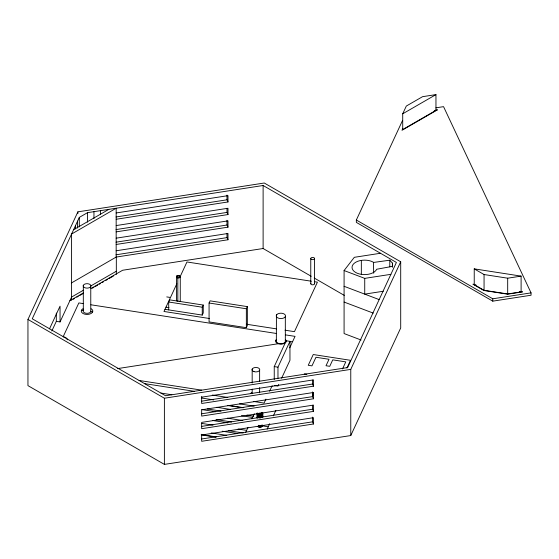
<?xml version="1.0" encoding="UTF-8"?>
<svg xmlns="http://www.w3.org/2000/svg" width="559" height="559" viewBox="0 0 559 559"><rect width="100%" height="100%" fill="white"/><g stroke="black" fill="none" stroke-linecap="round" stroke-linejoin="round"><path stroke-width="0.84" d="M257.378 426.328C258.796 427.67 262.898 427.551 262.681 425.064M313.487 392.488L312.488 396.638L313.487 398.791L201.666 416.085L201.666 409.789L313.487 392.488L313.487 398.791M27.95 319.448L77.89 211.847L264.267 183.017L400.705 261.787L400.705 327.951L350.766 435.559L164.388 464.389L27.95 385.619L27.95 319.448L164.388 398.225L350.766 369.387L400.705 261.787M79.308 217.395L32.254 318.784L165.541 395.737L347.614 367.57L396.401 262.451L263.114 185.497L87.497 212.665L79.308 217.395L79.308 226.891M49.513 328.86L60.044 306.164L60.044 321.921L56.319 321.348L51.847 330.977M60.044 321.921L71.587 297.053L83.515 290.163M63.188 336.672L78.854 302.922L83.158 303.586M176.826 283.797L163.976 311.475L209.471 318.511M179.718 277.557L186.951 261.975L311.405 281.233M168.706 309.903L168.706 302.021L169.705 299.869L203.252 305.06L203.252 312.935L202.253 315.087L164.975 309.323M202.253 315.087L202.253 307.212L203.252 305.06M209.073 303.006L210.072 300.854L247.351 306.618L247.351 325.527L246.351 327.679L209.073 321.914L209.073 303.006L246.351 308.771L247.351 306.618M274.245 379.484L274.245 366.592L286.229 340.766L289.96 341.346L289.96 360.255L281.603 378.247M245.639 432.519L247.965 427.495M251.962 418.887L254.289 413.863M277.97 378.345L277.97 367.172L289.96 341.346M265.916 399.133L264.086 403.081L253.73 401.474M269.585 391.237L272.149 385.717M289.73 347.831L295.047 336.364L285.572 334.897M402.718 113.798L406.316 106.056L422.541 96.686L435.957 94.611L435.957 110.361L402.718 129.555L402.718 113.798L435.957 94.611M278.696 384.508L277.97 386.073L274.245 385.5M435.929 107.831L443.553 106.65L531.05 292.874L531.05 295.236L492.772 301.154L356.342 222.384L356.342 220.022L402.606 120.332M402.697 128.738L401.977 130.303L437.445 109.823M267.181 429.137L269.724 423.659M273.351 415.833L275.894 410.355M342.52 368.919L345.79 361.876L332.745 359.856L329.747 366.313L326.016 365.74L329.013 359.283L315.968 357.264L311.971 365.872L308.247 365.293L313.243 354.532L350.514 360.303L346.95 367.99M276.419 315.192L276.356 340.501A4.633 2.676 0 0 0 279.269 343.596A4.633 2.676 0 0 0 284.971 342.339L285.39 341.682A4.633 2.676 0 0 0 285.293 340.298M285.46 339.565A5.297 3.061 0 0 1 285.984 341.884L285.46 342.618A5.297 3.061 0 0 1 278.221 343.736L117.271 368.647M361.086 340.012L344.085 333.562L344.085 270.542L354.322 257.308L380.476 253.262M71.587 282.875L116.167 257.07L227.988 239.769L227.988 233.473L116.167 250.767M73.585 229.728L108.865 209.359M90.97 285.859L116.321 271.227M69.896 300.693L83.459 292.867M90.991 288.514L122.631 270.249L263.114 248.517L311.209 276.286M73.082 299.344L74.571 298.478M76.807 297.192L78.295 296.326M79.79 295.466L82.774 293.748M92.466 288.151L93.954 287.291M95.442 286.432L97.678 285.139M99.174 284.279L100.662 283.413M102.15 282.554L103.646 281.694M105.882 280.401L107.37 279.542M108.865 278.682L113.337 276.097M435.594 110.193L437.25 109.934M434.28 110.626L435.957 110.361M116.167 212.958L227.988 195.657L227.988 201.96L116.167 219.261M116.027 216.976L226.989 199.808L227.988 201.96M116.167 225.563L227.988 208.262L227.988 214.565L116.167 231.866M116.027 229.581L226.989 212.413L227.988 214.565M116.167 238.169L227.988 220.868L227.988 227.171L116.167 244.465M116.027 242.18L226.989 225.018L227.988 227.171M116.027 254.785L226.989 237.617L227.988 239.769M344.085 270.542L364.734 278.375L390.888 274.329M383.292 291.253L364.734 294.125L364.734 278.375M474.235 268.865L484.059 274.539L507.684 278.193L521.107 276.118L521.107 291.875L507.684 293.95L484.059 290.296L474.235 284.622L474.235 268.865L521.107 276.118M356.342 220.022L492.772 298.792L531.05 292.874M201.666 397.183L313.487 379.882L313.487 386.185L201.666 403.486L201.666 396.45M201.666 401.18L312.488 384.033L313.487 386.185M201.666 413.779L312.488 396.638L312.488 391.908M201.666 426.384L312.488 409.237L313.487 411.389L201.666 428.69L201.666 422.387L313.487 405.086L313.487 411.389M201.666 434.993L313.487 417.692L313.487 423.995L201.666 441.296L201.666 434.259M201.666 438.99L312.488 421.842L313.487 423.995M289.457 342.01L292.657 341.521M373.691 262.43L389.784 260.194L392.383 263.072L392.628 266.322L376.696 269.249A12.543 7.239 0 0 1 359.283 273.938A12.543 7.239 0 0 1 354.308 263.219A12.543 7.239 0 0 1 373.454 262.255L373.691 273.211M474.654 284.454L472.942 284.196L483.856 290.491L507.684 294.181L522.595 291.875L520.031 291.477M474.235 284.622L475.94 284.887M519.402 291.609L521.107 291.875M314.843 281.764L317.414 282.162L294.446 331.655L284.999 330.194M176.735 275.391L179.712 275.853M166.743 296.913L169.726 297.374M168.706 302.021L202.253 307.212M165.974 307.171L168.958 307.632M246.379 324.22L276.419 328.867M90.914 304.788L276.104 333.43M81.446 310.238L83.312 310.531L83.312 285.321M92.633 311.971L90.768 311.684L90.768 286.474A3.857 2.229 0 0 0 86.037 283.748A3.857 2.229 0 0 0 84.311 287.473A3.857 2.229 0 0 0 90.768 286.474M275.755 340.298L276.419 340.403M285.984 341.884L285.328 341.78L285.328 316.576M274.245 366.592L277.97 367.172M304.25 373.901L306.828 374.306M139.1 380.469L201.666 390.147M144.557 383.621L194.211 391.3M212.308 395.066L227.841 397.47M201.624 398.029L213.685 399.895M239.531 403.891L254.177 406.155M160.929 393.075L171.844 394.759M229.19 405.443L243.836 407.714M227.695 405.52L242.34 407.791M216.717 407.28L230.504 409.419M207.242 408.971L221.022 411.103M246.868 415.099L253.765 416.169M201.799 409.586L215.578 411.724M241.425 415.721L252.626 417.454M227.366 418.16L242.879 420.557M262.681 425.93L268.271 426.79M216.165 419.578L231.678 421.975M212.448 420.466L227.953 422.863M201.834 423.436L213.035 425.168M238.022 429.032L246.638 430.367M228.54 430.716L243.186 432.98M222.237 431.206L236.883 433.47M211.26 432.966L226.772 435.363M203.511 434.916L216.431 436.914M201.149 434.86L215.795 437.124M344.085 286.299L379.023 299.547M344.085 302.056L373.23 313.103M314.214 278.019L344.267 295.376M507.684 278.193L507.684 293.95M492.772 298.792L492.772 301.154M484.059 274.539L484.059 290.296M392.383 263.072L392.383 267.328M389.784 260.194L389.784 266.825M361.338 260.382L361.338 274.476M350.766 369.387L350.766 435.559M314.556 258.524A1.894 1.097 0 0 1 311.712 259.474A1.894 1.097 0 0 1 311.712 257.573A1.894 1.097 0 0 1 314.556 258.524L314.556 283.727M312.488 380.092L312.488 384.033M312.488 405.303L312.488 409.237M312.488 417.119L312.488 421.842M310.762 258.524L310.762 283.727M263.114 185.497L263.114 248.517M262.779 413.059L262.779 417.203M262.681 412.626L262.681 417.601M262.388 413.066L262.388 417.21M261.926 412.577L261.926 417.552M261.926 425.015L261.926 426.678M261.332 412.842L261.332 416.993M261.332 425.28L261.332 426.943M260.634 413.01L260.634 417.985M260.634 425.448L260.634 427.111M259.879 413.066L259.879 418.041M259.879 425.504L259.879 427.167M259.628 370.261L259.628 381.559M259.628 387.646L259.628 392.865M259.131 413.01L259.131 417.985M259.131 425.448L259.131 427.111M258.433 413.674L258.433 417.818M258.433 425.28L258.433 426.943M257.839 413.408L257.839 417.552M257.378 413.052L257.378 418.041M256.986 413.059L256.986 418.034M252.172 369.108L252.172 383.013M252.172 389.099L252.172 393.445M246.351 308.771L246.351 327.679M226.989 195.084L226.989 199.808M226.989 208.472L226.989 212.413M226.989 220.288L226.989 225.018M226.989 233.683L226.989 237.617M180.257 276.873A1.929 1.111 0 0 1 177.364 277.837A1.929 1.111 0 0 1 177.364 275.908A1.929 1.111 0 0 1 180.257 276.873L180.257 301.21M177.825 301.413L177.825 277.949L178.328 276.873L176.462 276.579L176.462 300.917M164.388 398.225L164.388 464.389M116.321 257.049L116.321 274.378M116.167 257.07L116.167 208.234L71.587 234.032L71.587 300.204M100.41 210.666L100.41 214.125M93.954 211.665L93.954 218.576M87.497 212.665L87.497 222.161M77.89 211.847L77.89 213.573M77.582 221.119L77.582 228.03M75.584 225.424L75.584 228.876M56.319 313.054L56.319 321.348M91.131 308.743A5.786 3.34 0 0 1 91.131 313.466A5.786 3.34 0 0 1 82.949 313.466A5.786 3.34 0 0 1 82.949 308.743M250.886 393.222A5.786 3.34 0 0 1 251.809 392.53M314.486 283.448A1.894 1.097 0 0 1 312.411 284.817A1.894 1.097 0 0 1 311.014 283.182M278.221 343.736A5.297 3.061 0 0 1 276.286 339.565M90.9 311.104A3.857 2.229 0 0 1 86.037 313.257A3.857 2.229 0 0 1 83.696 309.993M179.691 301.287A1.929 1.111 0 0 1 179.998 301.518M63.523 336.846A5.157 2.977 0 0 1 67.227 339.774M276.775 314.64L276.356 315.29A4.633 2.676 0 0 0 279.269 318.392A4.633 2.676 0 0 0 284.971 317.128L285.39 316.471A4.633 2.676 0 0 0 282.477 313.375A4.633 2.676 0 0 0 276.775 314.64M253.975 371.616A3.857 2.229 0 0 0 259.76 369.688A3.857 2.229 0 0 0 253.975 367.759A3.857 2.229 0 0 0 253.975 371.616"/></g></svg>
